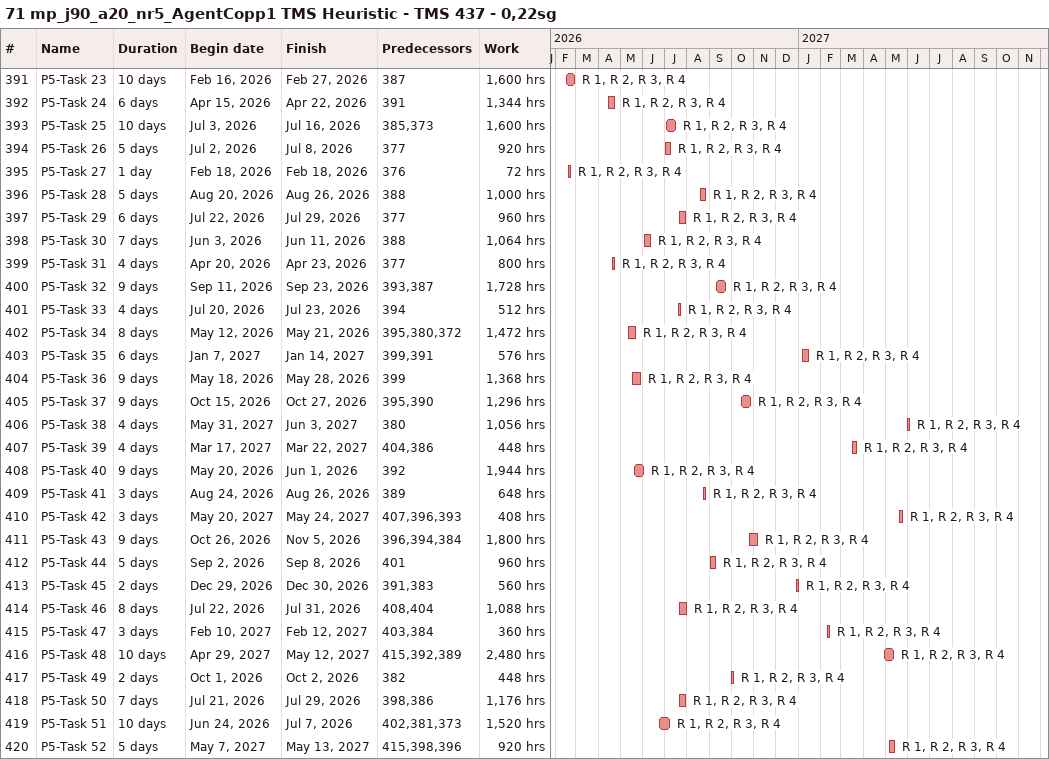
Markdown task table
71 mp_j90_a20_nr5_AgentCopp1 TMS Heuristic - TMS 437 - 0,22sg

| ID | Task | Duration | Start | Finish | Predecessors | Resources | Work (h) |
|---|---|---|---|---|---|---|---|
| 391 | P5-Task 23 | 10d | 2026-02-16 | 2026-02-27 | 387 | R 1, R 2, R 3, R 4 | 1600 |
| 392 | P5-Task 24 | 6d | 2026-04-15 | 2026-04-22 | 391 | R 1, R 2, R 3, R 4 | 1344 |
| 393 | P5-Task 25 | 10d | 2026-07-03 | 2026-07-16 | 385, 373 | R 1, R 2, R 3, R 4 | 1600 |
| 394 | P5-Task 26 | 5d | 2026-07-02 | 2026-07-08 | 377 | R 1, R 2, R 3, R 4 | 920 |
| 395 | P5-Task 27 | 1d | 2026-02-18 | 2026-02-18 | 376 | R 1, R 2, R 3, R 4 | 72 |
| 396 | P5-Task 28 | 5d | 2026-08-20 | 2026-08-26 | 388 | R 1, R 2, R 3, R 4 | 1000 |
| 397 | P5-Task 29 | 6d | 2026-07-22 | 2026-07-29 | 377 | R 1, R 2, R 3, R 4 | 960 |
| 398 | P5-Task 30 | 7d | 2026-06-03 | 2026-06-11 | 388 | R 1, R 2, R 3, R 4 | 1064 |
| 399 | P5-Task 31 | 4d | 2026-04-20 | 2026-04-23 | 377 | R 1, R 2, R 3, R 4 | 800 |
| 400 | P5-Task 32 | 9d | 2026-09-11 | 2026-09-23 | 393, 387 | R 1, R 2, R 3, R 4 | 1728 |
| 401 | P5-Task 33 | 4d | 2026-07-20 | 2026-07-23 | 394 | R 1, R 2, R 3, R 4 | 512 |
| 402 | P5-Task 34 | 8d | 2026-05-12 | 2026-05-21 | 395, 380, 372 | R 1, R 2, R 3, R 4 | 1472 |
| 403 | P5-Task 35 | 6d | 2027-01-07 | 2027-01-14 | 399, 391 | R 1, R 2, R 3, R 4 | 576 |
| 404 | P5-Task 36 | 9d | 2026-05-18 | 2026-05-28 | 399 | R 1, R 2, R 3, R 4 | 1368 |
| 405 | P5-Task 37 | 9d | 2026-10-15 | 2026-10-27 | 395, 390 | R 1, R 2, R 3, R 4 | 1296 |
| 406 | P5-Task 38 | 4d | 2027-05-31 | 2027-06-03 | 380 | R 1, R 2, R 3, R 4 | 1056 |
| 407 | P5-Task 39 | 4d | 2027-03-17 | 2027-03-22 | 404, 386 | R 1, R 2, R 3, R 4 | 448 |
| 408 | P5-Task 40 | 9d | 2026-05-20 | 2026-06-01 | 392 | R 1, R 2, R 3, R 4 | 1944 |
| 409 | P5-Task 41 | 3d | 2026-08-24 | 2026-08-26 | 389 | R 1, R 2, R 3, R 4 | 648 |
| 410 | P5-Task 42 | 3d | 2027-05-20 | 2027-05-24 | 407, 396, 393 | R 1, R 2, R 3, R 4 | 408 |
| 411 | P5-Task 43 | 9d | 2026-10-26 | 2026-11-05 | 396, 394, 384 | R 1, R 2, R 3, R 4 | 1800 |
| 412 | P5-Task 44 | 5d | 2026-09-02 | 2026-09-08 | 401 | R 1, R 2, R 3, R 4 | 960 |
| 413 | P5-Task 45 | 2d | 2026-12-29 | 2026-12-30 | 391, 383 | R 1, R 2, R 3, R 4 | 560 |
| 414 | P5-Task 46 | 8d | 2026-07-22 | 2026-07-31 | 408, 404 | R 1, R 2, R 3, R 4 | 1088 |
| 415 | P5-Task 47 | 3d | 2027-02-10 | 2027-02-12 | 403, 384 | R 1, R 2, R 3, R 4 | 360 |
| 416 | P5-Task 48 | 10d | 2027-04-29 | 2027-05-12 | 415, 392, 389 | R 1, R 2, R 3, R 4 | 2480 |
| 417 | P5-Task 49 | 2d | 2026-10-01 | 2026-10-02 | 382 | R 1, R 2, R 3, R 4 | 448 |
| 418 | P5-Task 50 | 7d | 2026-07-21 | 2026-07-29 | 398, 386 | R 1, R 2, R 3, R 4 | 1176 |
| 419 | P5-Task 51 | 10d | 2026-06-24 | 2026-07-07 | 402, 381, 373 | R 1, R 2, R 3, R 4 | 1520 |
| 420 | P5-Task 52 | 5d | 2027-05-07 | 2027-05-13 | 415, 398, 396 | R 1, R 2, R 3, R 4 | 920 |
